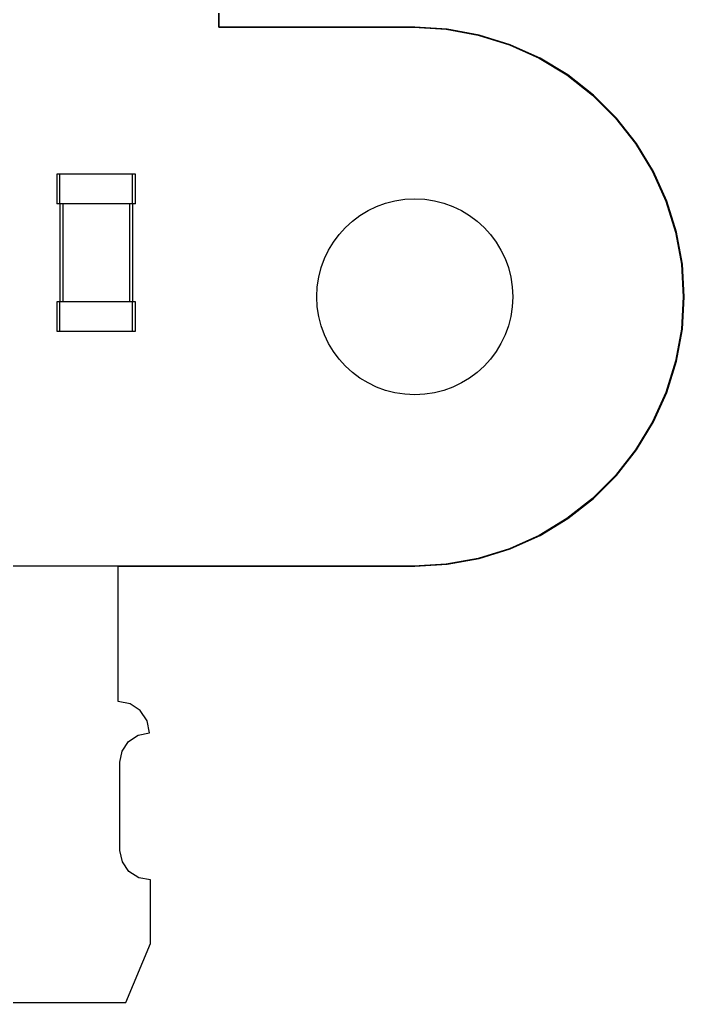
# Model space of a CAD drawing. Header units: millimetres. Extents: x 60.9 to 90.4, y 105.2 to 134.4.
# Drawn here: x 83.59 to 90.37, y 105.2 to 115.22 of the extents above; entities that cross this region are included whole.
import ezdxf

# ---------------------------------------------------------------- set-up
doc = ezdxf.new("R2010")
doc.units = ezdxf.units.MM

msp = doc.modelspace()

# ---------------------------------------------------------------- linework, layer by layer
at = {"color": 7, "linetype": 'Continuous', "lineweight": 25}
for p, q in [((85.618, 115.146), (85.618, 128.646)), ((85.618, 128.646), (85.618, 115.146)), ((87.618, 115.146), (85.618, 115.146)), ((85.618, 115.146), (87.608, 115.146)), ((87.608, 115.146), (87.94, 115.126)), ((87.95, 115.126), (87.618, 115.146)), ((87.94, 115.126), (88.266, 115.067)), ((88.276, 115.067), (87.95, 115.126)), ((88.266, 115.067), (88.583, 114.968)), ((88.593, 114.968), (88.276, 115.067)), ((88.583, 114.968), (88.886, 114.831)), ((88.896, 114.831), (88.593, 114.968)), ((88.886, 114.831), (89.17, 114.66)), ((89.18, 114.66), (88.896, 114.831)), ((89.17, 114.66), (89.432, 114.455)), ((89.442, 114.455), (89.18, 114.66)), ((89.432, 114.455), (89.667, 114.22)), ((89.677, 114.22), (89.442, 114.455)), ((89.667, 114.22), (89.871, 113.959)), ((89.881, 113.959), (89.677, 114.22)), ((89.871, 113.959), (90.043, 113.674)), ((90.053, 113.674), (89.881, 113.959)), ((83.968, 113.646), (83.968, 113.346)), ((83.998, 113.646), (83.968, 113.646)), ((83.998, 113.346), (83.998, 113.646)), ((84.738, 113.646), (83.998, 113.646)), ((84.738, 113.346), (84.738, 113.646)), ((84.768, 113.646), (84.738, 113.646)), ((84.768, 113.346), (84.768, 113.646)), ((90.043, 113.674), (90.18, 113.372)), ((90.19, 113.372), (90.053, 113.674)), ((83.998, 113.346), (83.968, 113.346)), ((84.738, 113.346), (83.998, 113.346)), ((83.998, 113.346), (83.998, 112.346)), ((84.028, 113.346), (84.028, 112.346)), ((84.708, 113.346), (84.708, 112.346)), ((84.768, 113.346), (84.738, 113.346)), ((84.738, 113.346), (84.738, 112.346)), ((90.18, 113.372), (90.278, 113.055)), ((90.288, 113.055), (90.19, 113.372)), ((90.278, 113.055), (90.338, 112.728)), ((90.348, 112.728), (90.288, 113.055)), ((90.338, 112.728), (90.358, 112.396)), ((90.368, 112.396), (90.348, 112.728)), ((83.968, 112.346), (83.968, 112.046)), ((83.998, 112.346), (83.968, 112.346)), ((83.998, 112.046), (83.998, 112.346)), ((84.738, 112.346), (83.998, 112.346)), ((84.738, 112.046), (84.738, 112.346)), ((84.768, 112.346), (84.738, 112.346)), ((84.768, 112.046), (84.768, 112.346)), ((90.358, 112.396), (90.338, 112.065)), ((90.348, 112.065), (90.368, 112.396)), ((83.968, 112.046), (83.998, 112.046)), ((83.998, 112.046), (84.738, 112.046)), ((84.738, 112.046), (84.768, 112.046)), ((90.338, 112.065), (90.278, 111.738)), ((90.288, 111.738), (90.348, 112.065)), ((90.278, 111.738), (90.18, 111.421)), ((90.19, 111.421), (90.288, 111.738)), ((90.18, 111.421), (90.043, 111.119)), ((90.053, 111.119), (90.19, 111.421)), ((90.043, 111.119), (89.871, 110.834)), ((89.881, 110.834), (90.053, 111.119)), ((89.871, 110.834), (89.667, 110.573)), ((89.677, 110.573), (89.881, 110.834)), ((89.667, 110.573), (89.432, 110.338)), ((89.442, 110.338), (89.677, 110.573)), ((89.432, 110.338), (89.17, 110.133)), ((89.18, 110.133), (89.442, 110.338)), ((89.17, 110.133), (88.886, 109.961)), ((88.896, 109.961), (89.18, 110.133)), ((88.886, 109.961), (88.583, 109.825)), ((88.593, 109.825), (88.896, 109.961)), ((88.583, 109.825), (88.266, 109.726)), ((88.276, 109.726), (88.593, 109.825)), ((88.266, 109.726), (87.94, 109.667)), ((87.95, 109.667), (88.276, 109.726)), ((87.608, 109.646), (72.685, 109.646)), ((84.591, 109.646), (87.618, 109.646)), ((84.591, 108.266), (84.591, 109.646)), ((87.94, 109.667), (87.608, 109.646)), ((87.618, 109.646), (87.95, 109.667)), ((84.714, 108.242), (84.591, 108.266)), ((84.818, 108.173), (84.714, 108.242)), ((84.887, 108.069), (84.818, 108.173)), ((84.911, 107.946), (84.887, 108.069)), ((84.699, 107.859), (84.797, 107.924)), ((84.797, 107.924), (84.911, 107.946)), ((84.634, 107.761), (84.699, 107.859)), ((84.611, 107.646), (84.634, 107.761)), ((84.611, 106.746), (84.611, 107.646)), ((84.635, 106.629), (84.611, 106.746)), ((84.703, 106.531), (84.635, 106.629)), ((84.804, 106.466), (84.703, 106.531)), ((84.921, 106.446), (84.804, 106.466)), ((84.921, 105.796), (84.921, 106.446)), ((84.671, 105.196), (84.921, 105.796)), ((78.461, 105.196), (84.671, 105.196))]:
    msp.add_line(p, q, dxfattribs=at)
msp.add_circle((87.618, 112.396), 1, dxfattribs=at)
msp.add_circle((87.618, 112.396), 1, dxfattribs=at)

doc.saveas('drawing.dxf')
